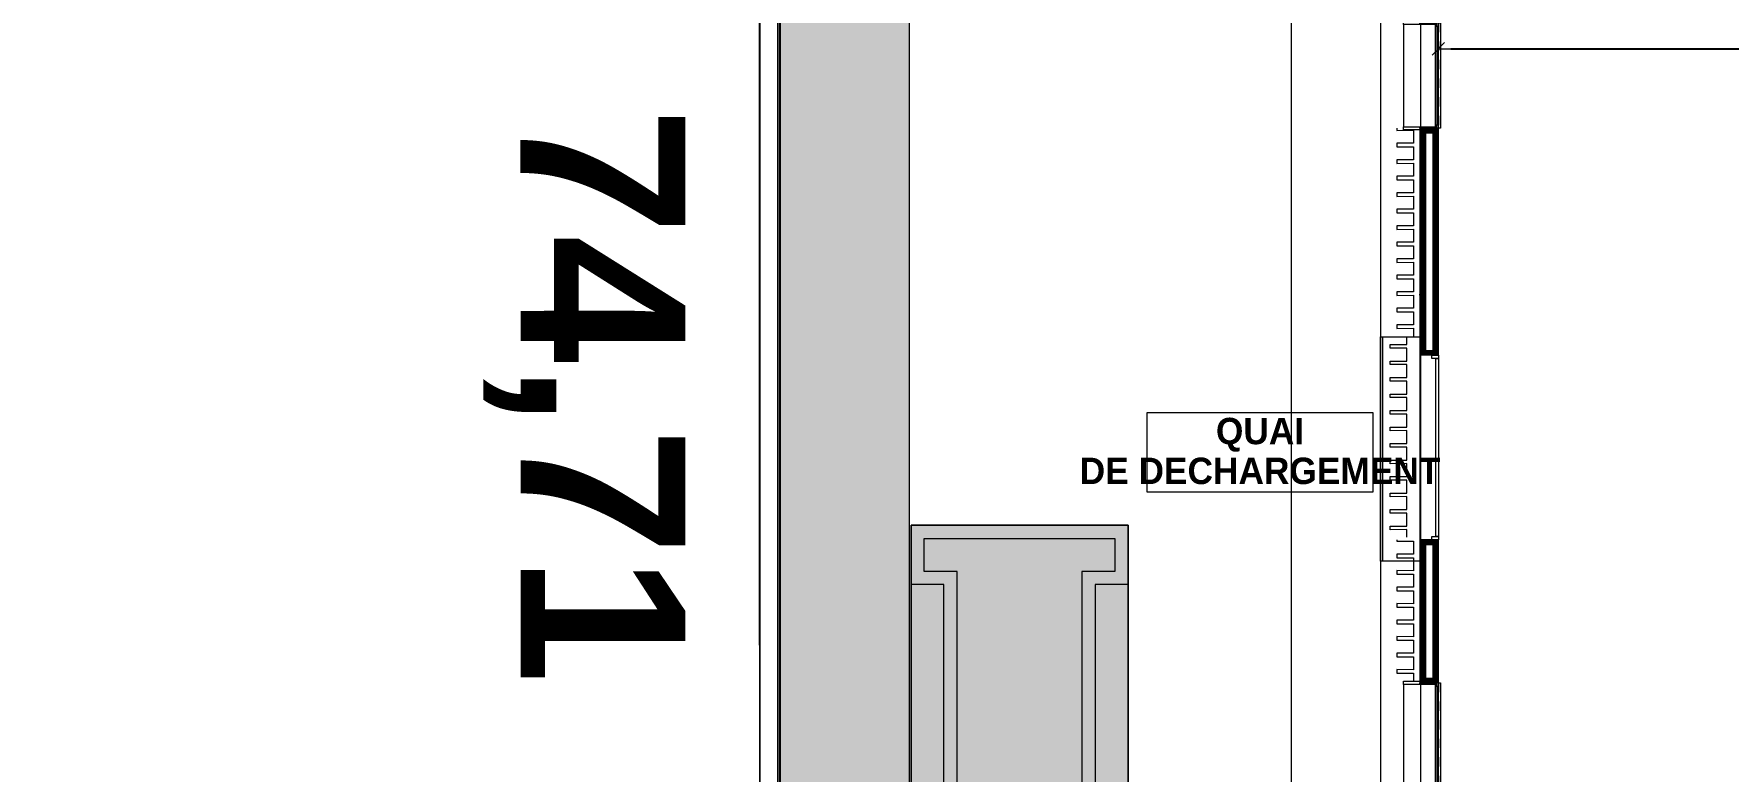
# Model space of a CAD drawing. Header units: millimetres. Extents: x -284281 to 1648660, y -821378 to -151356.
# Drawn here: x -284281 to -258597, y -245915 to -234747 of the extents above; entities that cross this region are included whole.
import ezdxf

# ---------------------------------------------------------------- set-up
doc = ezdxf.new("R2010")
doc.units = ezdxf.units.MM
doc.header["$MEASUREMENT"] = 0
doc.set_wipeout_variables(frame=1)
doc.linetypes.add('Traits', pattern=[282.222223, 141.111112, -141.111112])
doc.linetypes.add('Wipeout_Contour', pattern=[1000, 0, -1000])
doc.layers.get('Defpoints').update_dxf_attribs({"color": 250})
for name, color, linetype in [('Cotations - 1_100', 7, 'Continuous'), ('Divers - Dessin général', 7, 'Continuous'), ('Fenêtres ARCHICAD', 7, 'Continuous'), ('Hachure', 7, 'Continuous'), ('Nouveau_0', 7, 'Continuous'), ('Nouveau_buyer', 7, 'Continuous'), ('Portes ARCHICAD', 7, 'Continuous'), ('Sols_ Dalles', 7, 'Continuous'), ('TopoAlt', 7, 'Continuous')]:
    doc.layers.add(name, color=color, linetype=linetype)
doc.styles.add('STYLE_GENERE_2', font='arial.ttf')
doc.styles.add('STYLE_GENERE_3', font='arialbd.ttf')
doc.styles.add('STYLE_GENERE_4', font='AGENCYB.TTF')
doc.dimstyles.new('STYLE_GENERE__1', dxfattribs={"dimtxt": 250, "dimasz": 190, "dimexe": 0.18, "dimexo": 0.0625, "dimgap": 0, "dimtad": 1, "dimtih": 1, "dimtoh": 1, "dimlfac": 0.001, "dimzin": 0, "dimdsep": 46, "dimtxsty": 'STYLE_GENERE_2', "dimblk": 'ARROWHEAD_6', "dimblk1": 'ARROWHEAD_6', "dimblk2": 'ARROWHEAD_6', "dimcen": 0.09, "dimse1": 1, "dimse2": 1, "dimclrd": 7, "dimclre": 7, "dimclrt": 7, "dimazin": 0, "dimtfac": 1, "dimtdec": 4, "dimtmove": 0, "dimatfit": 3, "dimfxl": 1, "dimtolj": 1, "dimtzin": 0, "dimarcsym": 0})
pattern_1 = [(45, (0, 175), (-55.68466, 55.68466), [0, -52.5, 0, -78.75]), (110, (175, 175), (74.000794, 26.934086), [0, -38.5, 0, -66.5])]
pattern_2 = [(45, (0, 0), (-7.0710678, 7.0710678), [])]

# ---------------------------------------------------------------- blocks, each defined once
blk = doc.blocks.new('Dalle_11_1', base_point=(155146, -242190))
at = {"layer": 'Sols_ Dalles', "linetype": 'Continuous', "lineweight": 0, "true_color": 0x3b3937}
blk.add_hatch(color=250, dxfattribs=at).paths.add_polyline_path([(155146, -242190), (155146, -243090), (155146, -247965), (155146, -248865), (155146, -253965), (155146, -254865), (155146, -259740), (155146, -260640), (158436, -260640), (158436, -259740), (158436, -254865), (158436, -253965), (158436, -248865), (158436, -247965), (158436, -243090), (158436, -242190)])
at = {"layer": 'Sols_ Dalles', "color": 250, "linetype": 'Continuous', "lineweight": 5, "true_color": 0x1f1f1f, "flags": 128}
blk.add_lwpolyline([(155146, -242190), (158436, -242190), (158436, -243090), (158436, -247965), (158436, -248865), (158436, -253965), (158436, -254865), (158436, -259740), (158436, -260640), (155146, -260640), (155146, -259740), (155146, -254865), (155146, -253965), (155146, -248865), (155146, -247965), (155146, -243090)], close=True, dxfattribs=at)
blk = doc.blocks.new('Dalle_15_1', base_point=(153176, -163719))
at = {"linetype": 'Continuous', "lineweight": 0, "true_color": 0x90b349}
blk.add_hatch(color=55, dxfattribs=at).paths.add_polyline_path([(153176, -163719), (153156, -271725), (155117, -271706), (155135, -165720), (251905, -165737), (251887, -265587), (253887, -265588), (253906, -163738)])
at = {"color": 7, "linetype": 'Continuous', "lineweight": 5, "flags": 128}
blk.add_lwpolyline([(153176, -163719), (153156, -271725), (155117, -271706), (155135, -165720), (251905, -165737), (251887, -265587), (253887, -265588), (253906, -163738)], close=True, dxfattribs=at)
blk = doc.blocks.new('Mur_52_1', base_point=(152856, -272028))
at = {"layer": 'TopoAlt', "color": 211, "linetype": 'Continuous', "lineweight": 5, "true_color": 0xfe55ff, "flags": 128}
for points in [[(152836, -163438), (152856, -272028)], [(153156, -271725), (153136, -163738)]]:
    blk.add_lwpolyline(points, dxfattribs=at)
blk = doc.blocks.new('Fenêtre 25_2')
at = {"layer": 'Fenêtres ARCHICAD', "color": 7, "linetype": 'Continuous', "lineweight": 5}
for p, q in [((-775, 480), (-825, 480)), ((-825, 480), (-825, 230)), ((-775, 480), (775, 480)), ((-775, 230), (-775, 480)), ((825, 480), (775, 480)), ((775, 480), (775, 230)), ((825, 230), (825, 480)), ((-825, 230), (-775, 230)), ((-825, 230), (-800, 230)), ((-825, 230), (-800, 230)), ((-775, 230), (-800, 230)), ((-800, 230), (-800, 0)), ((-800, 215), (-800, 230)), ((-800, 215), (-800, 230)), ((-800, 145), (-800, 215)), ((-800, 145), (-800, 215)), ((-800, 145), (-800, 215)), ((-800, 145), (-800, 215)), ((-800, 0), (-775, 0)), ((-775, 0), (-775, 230)), ((800, 230), (775, 230)), ((775, 230), (775, 0)), ((775, 230), (825, 230)), ((775, 0), (800, 0)), ((800, 0), (800, 230)), ((800, 215), (800, 230)), ((800, 215), (800, 230)), ((800, 230), (825, 230)), ((800, 230), (825, 230)), ((800, 145), (800, 215)), ((800, 145), (800, 215)), ((800, 145), (800, 215)), ((800, 145), (800, 215)), ((-800, -20), (800, -20)), ((-800, -50), (-800, -83)), ((-800, -83), (800, -83)), ((800, -83), (800, -50))]:
    blk.add_line(p, q, dxfattribs=at)
at = {"layer": 'Fenêtres ARCHICAD', "color": 7, "linetype": 'Traits', "lineweight": 5}
blk.add_line((-800, -50), (800, -50), dxfattribs=at)
at = {"color": 254, "linetype": 'Wipeout_Contour', "lineweight": 0, "ltscale": 3003.33026}
blk.add_wipeout([(-750, 0), (-750, -50), (750, -50), (750, 0)], dxfattribs=at).dxf.layer = 'Fenêtres ARCHICAD'
at = {"layer": 'Fenêtres ARCHICAD', "color": 7, "linetype": 'Continuous', "lineweight": 5}
for p, q in [((-800, 35), (-800, 145)), ((-800, 35), (-800, 145)), ((-800, 35), (-800, 145)), ((-800, 35), (-800, 145)), ((-800, 0), (-800, 35)), ((-800, 0), (-800, 35)), ((-800, 0), (-750, 0)), ((-800, -35), (-800, 0)), ((-800, -35), (-800, 0)), ((-750, 0), (-750, -50)), ((-750, 0), (750, 0)), ((750, -50), (750, 0)), ((750, 0), (800, 0)), ((800, 35), (800, 145)), ((800, 35), (800, 145)), ((800, 35), (800, 145)), ((800, 35), (800, 145)), ((800, 0), (800, 35)), ((800, 0), (800, 35)), ((800, -35), (800, 0)), ((800, -35), (800, 0)), ((-800, -50), (-800, -35)), ((-800, -50), (-800, -35)), ((-750, -50), (-800, -50)), ((-750, -25), (750, -25)), ((750, -50), (-750, -50)), ((800, -50), (750, -50)), ((800, -50), (800, -35)), ((800, -50), (800, -35))]:
    blk.add_line(p, q, dxfattribs=at)
blk = doc.blocks.new('Porte garage coulissante verticale 25')
at = {"layer": 'Portes ARCHICAD', "color": 7, "linetype": 'Continuous', "lineweight": 5}
for p, q in [((-1350, 0), (-1400, 0)), ((-1400, 0), (-1400, -100)), ((-1400, 0), (-1400, -15)), ((-1400, 0), (-1400, -15)), ((1350, 0), (-1350, 0)), ((-1350, 0), (-1350, -40)), ((-1350, -100), (-1350, 0)), ((1350, -40), (1350, 0)), ((1400, 0), (1350, 0)), ((1350, 0), (1350, -100)), ((1400, -100), (1400, 0)), ((1400, 0), (1400, -15)), ((1400, 0), (1400, -15)), ((-1400, -15), (-1400, -85)), ((-1400, -15), (-1400, -85)), ((-1400, -85), (-1400, -100)), ((-1400, -85), (-1400, -100)), ((-1400, -85), (-1400, -100)), ((-1400, -85), (-1400, -100)), ((-1400, -100), (-1350, -100)), ((-1400, -100), (-1400, -195)), ((-1400, -100), (-1400, -195)), ((-1400, -195), (-1400, -265)), ((-1400, -195), (-1400, -265)), ((-1350, -40), (1350, -40)), ((1350, -100), (1400, -100)), ((1400, -15), (1400, -85)), ((1400, -15), (1400, -85)), ((1400, -85), (1400, -100)), ((1400, -85), (1400, -100)), ((1400, -85), (1400, -100)), ((1400, -85), (1400, -100)), ((1400, -100), (1400, -195)), ((1400, -100), (1400, -195)), ((1400, -195), (1400, -265)), ((1400, -195), (1400, -265)), ((-1400, -265), (-1400, -280)), ((1400, -265), (1400, -280))]:
    blk.add_line(p, q, dxfattribs=at)
blk = doc.blocks.new('Mur_85_1', base_point=(162861, -259411))
at = {"color": 254, "linetype": 'Wipeout_Contour', "lineweight": 0, "ltscale": 1153229.909577945}
blk.add_wipeout([(162876, -236178), (162861, -236178), (162861, -239613), (162876, -239613)], dxfattribs=at)
at = {"color": 254, "linetype": 'Wipeout_Contour', "lineweight": 0, "ltscale": 1171777.520043517}
blk.add_wipeout([(162861, -244578), (162876, -244578), (162876, -242413), (162861, -242413)], dxfattribs=at)
at = {"linetype": 'Continuous', "lineweight": 5, "true_color": 0x5f5f5f}
h = blk.add_hatch(dxfattribs=at)
h.set_pattern_fill('ENDUIT_0001', color=251, style=0, pattern_type=2)
h.set_pattern_definition(pattern_1)
h.paths.add_polyline_path([(162876, -236178), (162861, -236178), (162861, -239613), (162876, -239613)])
h = blk.add_hatch(dxfattribs=at)
h.set_pattern_fill('ENDUIT_0001', color=251, style=0, pattern_type=2)
h.set_pattern_definition(pattern_1)
h.paths.add_polyline_path([(162861, -244578), (162876, -244578), (162876, -242413), (162861, -242413)])
at = {"color": 254, "linetype": 'Wipeout_Contour', "lineweight": 0, "ltscale": 1153325.699931092}
blk.add_wipeout([(162876, -236178), (162876, -239613), (162946, -239543), (162946, -236248)], dxfattribs=at)
at = {"color": 254, "linetype": 'Wipeout_Contour', "lineweight": 0, "ltscale": 1171871.895011781}
blk.add_wipeout([(162876, -244578), (162946, -244508), (162946, -242483), (162876, -242413)], dxfattribs=at)
at = {"linetype": 'Continuous', "lineweight": 5, "true_color": 0x5f5f5f}
h = blk.add_hatch(dxfattribs=at)
h.set_pattern_fill('BRIQUES_TERRE_CUITE__INT_97', color=251, style=0, pattern_type=2)
h.set_pattern_definition(pattern_2)
h.paths.add_polyline_path([(162876, -236178), (162876, -239613), (162946, -239543), (162946, -236248)])
h = blk.add_hatch(dxfattribs=at)
h.set_pattern_fill('BRIQUES_TERRE_CUITE__INT_97', color=251, style=0, pattern_type=2)
h.set_pattern_definition(pattern_2)
h.paths.add_polyline_path([(162876, -244578), (162946, -244508), (162946, -242483), (162876, -242413)])
at = {"color": 254, "linetype": 'Wipeout_Contour', "lineweight": 0, "ltscale": 1153528.894599784}
blk.add_wipeout([(163056, -236248), (162946, -236248), (162946, -239543), (163056, -239543)], dxfattribs=at)
at = {"color": 254, "linetype": 'Wipeout_Contour', "lineweight": 0, "ltscale": 1172071.973890572}
blk.add_wipeout([(162946, -242483), (162946, -244508), (163056, -244508), (163056, -242483)], dxfattribs=at)
at = {"color": 254, "linetype": 'Wipeout_Contour', "lineweight": 0, "ltscale": 1153829.06169035}
blk.add_wipeout([(163126, -239613), (163141, -239613), (163141, -236178), (163126, -236178)], dxfattribs=at)
at = {"color": 254, "linetype": 'Wipeout_Contour', "lineweight": 0, "ltscale": 1172367.184535049}
blk.add_wipeout([(163126, -242413), (163126, -244578), (163141, -244578), (163141, -242413)], dxfattribs=at)
at = {"linetype": 'Continuous', "lineweight": 5, "true_color": 0x5f5f5f}
h = blk.add_hatch(dxfattribs=at)
h.set_pattern_fill('ENDUIT_0001', color=251, style=0, pattern_type=2)
h.set_pattern_definition(pattern_1)
h.paths.add_polyline_path([(163126, -239613), (163141, -239613), (163141, -236178), (163126, -236178)])
h = blk.add_hatch(dxfattribs=at)
h.set_pattern_fill('ENDUIT_0001', color=251, style=0, pattern_type=2)
h.set_pattern_definition(pattern_1)
h.paths.add_polyline_path([(163126, -242413), (163126, -244578), (163141, -244578), (163141, -242413)])
at = {"color": 254, "linetype": 'Wipeout_Contour', "lineweight": 0, "ltscale": 1153732.93226558}
blk.add_wipeout([(163056, -239613), (163126, -239613), (163126, -236178), (163056, -236178)], dxfattribs=at)
at = {"color": 254, "linetype": 'Wipeout_Contour', "lineweight": 0, "ltscale": 1172272.576757803}
blk.add_wipeout([(163056, -242413), (163056, -244578), (163126, -244578), (163126, -242413)], dxfattribs=at)
at = {"linetype": 'Continuous', "lineweight": 5, "true_color": 0x5f5f5f}
h = blk.add_hatch(dxfattribs=at)
h.set_pattern_fill('BRIQUES_TERRE_CUITE__INT_97', color=251, style=0, pattern_type=2)
h.set_pattern_definition(pattern_2)
h.paths.add_polyline_path([(163056, -239613), (163126, -239613), (163126, -236178), (163056, -236178)])
h = blk.add_hatch(dxfattribs=at)
h.set_pattern_fill('BRIQUES_TERRE_CUITE__INT_97', color=251, style=0, pattern_type=2)
h.set_pattern_definition(pattern_2)
h.paths.add_polyline_path([(163056, -242413), (163056, -244578), (163126, -244578), (163126, -242413)])
at = {"color": 254, "linetype": 'Wipeout_Contour', "lineweight": 0, "ltscale": 1147936.313908461}
blk.add_wipeout([(162946, -236248), (163056, -236248), (163056, -236178), (162876, -236178)], dxfattribs=at)
at = {"color": 254, "linetype": 'Wipeout_Contour', "lineweight": 0, "ltscale": 1159042.444007522}
blk.add_wipeout([(162946, -239543), (162876, -239613), (163056, -239613), (163056, -239543)], dxfattribs=at)
at = {"color": 254, "linetype": 'Wipeout_Contour', "lineweight": 0, "ltscale": 1168552.105314097}
blk.add_wipeout([(162946, -242483), (163056, -242483), (163056, -242413), (162876, -242413)], dxfattribs=at)
at = {"color": 254, "linetype": 'Wipeout_Contour', "lineweight": 0, "ltscale": 1175513.862735565}
blk.add_wipeout([(162946, -244508), (162876, -244578), (163056, -244578), (163056, -244508)], dxfattribs=at)
at = {"linetype": 'Continuous', "lineweight": 5, "true_color": 0x5f5f5f}
h = blk.add_hatch(dxfattribs=at)
h.set_pattern_fill('BRIQUES_TERRE_CUITE__INT_97', color=251, style=0, pattern_type=2)
h.set_pattern_definition(pattern_2)
h.paths.add_polyline_path([(162946, -236248), (163056, -236248), (163056, -236178), (162876, -236178)])
h = blk.add_hatch(dxfattribs=at)
h.set_pattern_fill('BRIQUES_TERRE_CUITE__INT_97', color=251, style=0, pattern_type=2)
h.set_pattern_definition(pattern_2)
h.paths.add_polyline_path([(162946, -239543), (162876, -239613), (163056, -239613), (163056, -239543)])
h = blk.add_hatch(dxfattribs=at)
h.set_pattern_fill('BRIQUES_TERRE_CUITE__INT_97', color=251, style=0, pattern_type=2)
h.set_pattern_definition(pattern_2)
h.paths.add_polyline_path([(162946, -242483), (163056, -242483), (163056, -242413), (162876, -242413)])
h = blk.add_hatch(dxfattribs=at)
h.set_pattern_fill('BRIQUES_TERRE_CUITE__INT_97', color=251, style=0, pattern_type=2)
h.set_pattern_definition(pattern_2)
h.paths.add_polyline_path([(162946, -244508), (162876, -244578), (163056, -244578), (163056, -244508)])
at = {"color": 7, "linetype": 'Continuous', "lineweight": 5}
for p, q in [((162861, -236178), (162861, -236203)), ((162876, -236178), (162861, -236178)), ((162876, -236178), (162876, -239613)), ((162946, -236178), (162876, -236178)), ((162946, -236178), (162876, -236178)), ((163056, -236178), (162946, -236178)), ((163056, -236178), (162946, -236178)), ((162946, -236248), (162946, -239543)), ((162946, -236248), (163056, -236248)), ((163091, -236178), (163056, -236178)), ((163056, -236248), (163056, -239543)), ((163126, -236178), (163091, -236178)), ((163126, -239613), (163126, -236178)), ((163141, -236178), (163126, -236178)), ((162876, -239613), (162861, -239613)), ((162946, -239613), (162876, -239613)), ((162946, -239613), (162876, -239613)), ((162946, -239543), (163056, -239543)), ((163041, -239613), (162946, -239613)), ((163041, -239613), (162946, -239613)), ((163056, -239613), (163041, -239613)), ((163056, -239613), (163041, -239613)), ((163126, -239613), (163056, -239613)), ((163141, -239613), (163126, -239613)), ((162876, -242413), (162861, -242413)), ((162876, -242413), (162876, -244578)), ((162946, -242413), (162876, -242413)), ((162946, -242413), (162876, -242413)), ((163041, -242413), (162946, -242413)), ((163041, -242413), (162946, -242413)), ((163056, -242413), (163041, -242413)), ((163056, -242413), (163041, -242413)), ((163126, -242413), (163056, -242413)), ((163126, -244578), (163126, -242413)), ((163141, -242413), (163126, -242413)), ((162946, -242483), (162946, -244508)), ((162946, -242483), (163056, -242483)), ((163056, -242483), (163056, -244508)), ((162946, -244508), (163056, -244508)), ((162861, -244553), (162861, -244578)), ((162876, -244578), (162861, -244578)), ((162946, -244578), (162876, -244578)), ((162946, -244578), (162876, -244578)), ((163056, -244578), (162946, -244578)), ((163056, -244578), (162946, -244578)), ((163091, -244578), (163056, -244578)), ((163126, -244578), (163091, -244578)), ((163141, -244578), (163126, -244578))]:
    blk.add_line(p, q, dxfattribs=at)
at = {"color": 7, "linetype": 'Continuous', "lineweight": 5, "flags": 128}
for points in [[(162861, -236178), (162861, -239613)], [(163141, -239613), (163141, -236178)], [(162861, -242413), (162861, -244578)], [(163141, -244578), (163141, -242413)]]:
    blk.add_lwpolyline(points, dxfattribs=at)
at = {"layer": 'Portes ARCHICAD', "color": 7, "linetype": 'Continuous', "lineweight": 5, "xscale": -1, "zscale": 1000, "rotation": 270}
blk.add_blockref('Porte garage coulissante verticale 25', (163141, -241013), dxfattribs=at)
at = {"layer": 'Fenêtres ARCHICAD', "color": 7, "linetype": 'Continuous', "lineweight": 5, "xscale": -1, "zscale": 1000, "rotation": 90}
for p in [(163091, -235378), (163091, -245378)]:
    blk.add_blockref('Fenêtre 25_2', p, dxfattribs=at)
blk = doc.blocks.new('Tôle profilée 25_50')
at = {"color": 7, "linetype": 'Continuous', "lineweight": 5}
for p, q in [((-250, 2142.4), (-250, 2122.5)), ((-250, 2122.5), (0, 2123.5)), ((0, 2123.5), (0, 1926.5)), ((-250, 1927.5), (-250, 1900)), ((0, 1926.5), (-250, 1927.5)), ((-250, 1900), (-250, 1872.5)), ((-250, 1872.5), (0, 1873.5)), ((0, 1873.5), (0, 1676.5)), ((-250, 1677.5), (-250, 1650)), ((0, 1676.5), (-250, 1677.5)), ((-250, 1650), (-250, 1622.5)), ((-250, 1622.5), (0, 1623.5)), ((0, 1623.5), (0, 1426.5)), ((-250, 1427.5), (-250, 1400)), ((0, 1426.5), (-250, 1427.5)), ((-250, 1400), (-250, 1372.5)), ((-250, 1372.5), (0, 1373.5)), ((0, 1373.5), (0, 1176.5)), ((-250, 1177.5), (-250, 1150)), ((0, 1176.5), (-250, 1177.5)), ((-250, 1150), (-250, 1122.5)), ((-250, 1122.5), (0, 1123.5)), ((0, 1123.5), (0, 926.5)), ((-250, 927.5), (-250, 900)), ((0, 926.5), (-250, 927.5)), ((-250, 900), (-250, 872.5)), ((-250, 872.5), (0, 873.5)), ((0, 873.5), (0, 676.5)), ((-250, 677.5), (-250, 650)), ((0, 676.5), (-250, 677.5)), ((-250, 650), (-250, 622.5)), ((-250, 622.5), (0, 623.5)), ((0, 623.5), (0, 426.5)), ((-250, 427.5), (-250, 400)), ((0, 426.5), (-250, 427.5)), ((-250, 400), (-250, 372.5)), ((-250, 372.5), (0, 373.5)), ((0, 373.5), (0, 176.5)), ((-250, 177.5), (-250, 150)), ((0, 176.5), (-250, 177.5)), ((-250, 150), (-250, 122.5)), ((-250, 122.5), (0, 123.5)), ((0, 123.5), (0, 0))]:
    blk.add_line(p, q, dxfattribs=at)
blk = doc.blocks.new('Tôle profilée 25_52')
at = {"color": 7, "linetype": 'Continuous', "lineweight": 5}
for p, q in [((-250, 2927.5), (-250, 2900)), ((0, 2926.5), (-250, 2927.5)), ((-250, 2900), (-250, 2872.5)), ((-250, 2872.5), (0, 2873.5)), ((0, 3042.9), (0, 2926.5)), ((0, 2873.5), (0, 2676.5)), ((-250, 2677.5), (-250, 2650)), ((0, 2676.5), (-250, 2677.5)), ((-250, 2650), (-250, 2622.5)), ((-250, 2622.5), (0, 2623.5)), ((0, 2623.5), (0, 2426.5)), ((-250, 2427.5), (-250, 2400)), ((0, 2426.5), (-250, 2427.5)), ((-250, 2400), (-250, 2372.5)), ((-250, 2372.5), (0, 2373.5)), ((0, 2373.5), (0, 2176.5)), ((-250, 2177.5), (-250, 2150)), ((0, 2176.5), (-250, 2177.5)), ((-250, 2150), (-250, 2122.5)), ((-250, 2122.5), (0, 2123.5)), ((0, 2123.5), (0, 1926.5)), ((-250, 1927.5), (-250, 1900)), ((0, 1926.5), (-250, 1927.5)), ((-250, 1900), (-250, 1872.5)), ((-250, 1872.5), (0, 1873.5)), ((0, 1873.5), (0, 1676.5)), ((-250, 1677.5), (-250, 1650)), ((0, 1676.5), (-250, 1677.5)), ((-250, 1650), (-250, 1622.5)), ((-250, 1622.5), (0, 1623.5)), ((0, 1623.5), (0, 1426.5)), ((-250, 1427.5), (-250, 1400)), ((0, 1426.5), (-250, 1427.5)), ((-250, 1400), (-250, 1372.5)), ((-250, 1372.5), (0, 1373.5)), ((0, 1373.5), (0, 1176.5)), ((-250, 1177.5), (-250, 1150)), ((0, 1176.5), (-250, 1177.5)), ((-250, 1150), (-250, 1122.5)), ((-250, 1122.5), (0, 1123.5)), ((0, 1123.5), (0, 926.5)), ((-250, 927.5), (-250, 900)), ((0, 926.5), (-250, 927.5)), ((-250, 900), (-250, 872.5)), ((-250, 872.5), (0, 873.5)), ((0, 873.5), (0, 676.5)), ((-250, 677.5), (-250, 650)), ((0, 676.5), (-250, 677.5)), ((-250, 650), (-250, 622.5)), ((-250, 622.5), (0, 623.5)), ((0, 623.5), (0, 426.5)), ((-250, 427.5), (-250, 400)), ((0, 426.5), (-250, 427.5)), ((-250, 400), (-250, 372.5)), ((-250, 372.5), (0, 373.5)), ((0, 373.5), (0, 176.5)), ((-250, 177.5), (-250, 150)), ((0, 176.5), (-250, 177.5)), ((-250, 150), (-250, 122.5)), ((-250, 122.5), (0, 123.5)), ((0, 123.5), (0, 0))]:
    blk.add_line(p, q, dxfattribs=at)
blk = doc.blocks.new('Tôle profilée 25_54')
at = {"color": 7, "linetype": 'Continuous', "lineweight": 5}
for p, q in [((-250, 3153), (-250, 3150)), ((-250, 3150), (-250, 3122.5)), ((-250, 3122.5), (0, 3123.5)), ((0, 3123.5), (0, 2926.5)), ((-250, 2927.5), (-250, 2900)), ((0, 2926.5), (-250, 2927.5)), ((-250, 2900), (-250, 2872.5)), ((-250, 2872.5), (0, 2873.5)), ((0, 2873.5), (0, 2676.5)), ((-250, 2677.5), (-250, 2650)), ((0, 2676.5), (-250, 2677.5)), ((-250, 2650), (-250, 2622.5)), ((-250, 2622.5), (0, 2623.5)), ((0, 2623.5), (0, 2426.5)), ((-250, 2427.5), (-250, 2400)), ((0, 2426.5), (-250, 2427.5)), ((-250, 2400), (-250, 2372.5)), ((-250, 2372.5), (0, 2373.5)), ((0, 2373.5), (0, 2176.5)), ((-250, 2177.5), (-250, 2150)), ((0, 2176.5), (-250, 2177.5)), ((-250, 2150), (-250, 2122.5)), ((-250, 2122.5), (0, 2123.5)), ((0, 2123.5), (0, 1926.5)), ((-250, 1927.5), (-250, 1900)), ((0, 1926.5), (-250, 1927.5)), ((-250, 1900), (-250, 1872.5)), ((-250, 1872.5), (0, 1873.5)), ((0, 1873.5), (0, 1676.5)), ((-250, 1677.5), (-250, 1650)), ((0, 1676.5), (-250, 1677.5)), ((-250, 1650), (-250, 1622.5)), ((-250, 1622.5), (0, 1623.5)), ((0, 1623.5), (0, 1426.5)), ((-250, 1427.5), (-250, 1400)), ((0, 1426.5), (-250, 1427.5)), ((-250, 1400), (-250, 1372.5)), ((-250, 1372.5), (0, 1373.5)), ((0, 1373.5), (0, 1176.5)), ((-250, 1177.5), (-250, 1150)), ((0, 1176.5), (-250, 1177.5)), ((-250, 1150), (-250, 1122.5)), ((-250, 1122.5), (0, 1123.5)), ((0, 1123.5), (0, 926.5)), ((-250, 927.5), (-250, 900)), ((0, 926.5), (-250, 927.5)), ((-250, 900), (-250, 872.5)), ((-250, 872.5), (0, 873.5)), ((0, 873.5), (0, 676.5)), ((-250, 677.5), (-250, 650)), ((0, 676.5), (-250, 677.5)), ((-250, 650), (-250, 622.5)), ((-250, 622.5), (0, 623.5)), ((0, 623.5), (0, 426.5)), ((-250, 427.5), (-250, 400)), ((0, 426.5), (-250, 427.5)), ((-250, 400), (-250, 372.5)), ((-250, 372.5), (0, 373.5)), ((0, 373.5), (0, 176.5)), ((-250, 177.5), (-250, 150)), ((0, 176.5), (-250, 177.5)), ((-250, 150), (-250, 122.5)), ((-250, 122.5), (0, 123.5)), ((0, 123.5), (0, 0))]:
    blk.add_line(p, q, dxfattribs=at)
blk = doc.blocks.new('Loading-Equipment_Dock-shelters_NORSUD_Retractible-Gate')
at = {"color": 251, "linetype": 'Continuous', "lineweight": 5, "true_color": 0x5f5f5f, "flags": 128}
for points in [[(-1636.016, -30.00005), (-1635, -30.00005), (1635, -30.00005), (1636.016, -30.00005), (1641.756, -30.00005), (1647.626, -30.00005), (1653.553, -30.00005), (1659.454, -30.00005), (1665.239, -30.00005), (1670.814, -30.00005), (1676.084, -30.00005), (1680.962, -30.00005), (1685.37, -30.00005), (1689.244, -30.00005), (1692.538, -30.00005), (1695.224, -30.00005), (1697.296, -30.00005), (1698.762, -30.00005), (1699.648, -30.00005), (1700, -30.00005), (1699.992, 0), (1699.648, 0), (1698.762, 0), (1697.296, 0), (1695.224, 0), (1692.538, 0), (1689.244, 0), (1685.37, 0), (1680.962, 0), (1676.084, 0), (1670.814, 0), (1665.239, 0), (1659.454, 0), (1653.553, 0), (1647.626, 0), (1641.756, 0), (1636.016, 0), (1635, 0), (-1635, 0), (-1636.016, 0), (-1641.756, 0), (-1647.626, 0), (-1653.553, 0), (-1659.454, 0), (-1665.24, 0), (-1670.814, 0), (-1676.084, 0), (-1680.962, 0), (-1685.37, 0), (-1689.244, 0), (-1692.538, 0), (-1695.224, 0), (-1697.296, 0), (-1698.762, 0), (-1699.648, 0), (-1700, 0), (-1699.992, -30.00005), (-1699.648, -30.00005), (-1698.762, -30.00005), (-1697.296, -30.00005), (-1695.224, -30.00005), (-1692.538, -30.00005), (-1689.244, -30.00005), (-1685.37, -30.00005), (-1680.962, -30.00005), (-1676.084, -30.00005), (-1670.814, -30.00005), (-1665.24, -30.00005), (-1659.454, -30.00005), (-1653.553, -30.00005), (-1647.626, -30.00005), (-1641.756, -30.00005)], [(-1700, -596.3749), (1700, -596.3749), (1700, -33.00335), (-1700, -33.00335)]]:
    blk.add_lwpolyline(points, close=True, dxfattribs=at)
blk = doc.blocks.new('ARROWHEAD_6')
at = {"color": 0, "linetype": 'Continuous', "lineweight": 0}
for p, q in [((0, 0), (-1, 0)), ((-0.5, -0.5), (0.5, 0.5))]:
    blk.add_line(p, q, dxfattribs=at)
blk = doc.blocks.new('*D1236')
at = {"layer": 'Cotations - 1_100', "color": 7, "linetype": 'Continuous', "lineweight": -2, "transparency": 16777216}
blk.add_line((-262799, -234974), (-231224, -234974), dxfattribs=at)
at = {"layer": 'Defpoints', "color": 0, "linetype": 'Continuous', "transparency": 16777216}
for p in [(-262989, -231696), (-231034, -231696), (-231034, -234974)]:
    blk.add_point(p, dxfattribs=at)
at = {"layer": 'Cotations - 1_100', "color": 7, "linetype": 'Continuous', "lineweight": -2, "transparency": 16777216, "xscale": 190, "yscale": 190, "zscale": 190, "rotation": 180}
blk.add_blockref('ARROWHEAD_6', (-262989, -234974), dxfattribs=at)
at = {"layer": 'Cotations - 1_100', "color": 7, "linetype": 'Continuous', "lineweight": -2, "transparency": 16777216, "xscale": 190, "yscale": 190, "zscale": 190}
blk.add_blockref('ARROWHEAD_6', (-231034, -234974), dxfattribs=at)
at = {"layer": 'Cotations - 1_100', "color": 7, "linetype": 'Continuous', "lineweight": 5, "transparency": 16777216, "insert": (-247019, -234847), "char_height": 250, "attachment_point": 5, "style": 'STYLE_GENERE_2'}
blk.add_mtext('\\A1;31.95', dxfattribs=at)

msp = doc.modelspace()

# ---------------------------------------------------------------- linework, layer by layer
at = {"color": 9, "linetype": 'Continuous', "lineweight": 5}
msp.add_lwpolyline([(-276945.65025, -275935.04226), (-284280.88961, -275935.04226), (-284280.88961, -295062.57111), (-156908.51063, -293826.86817), (-156908.51063, -270902.73426), (-157366.28318, -270902.73426), (-171915.7319, -271040.57524), (-171915.7319, -163437.63526), (-272966.2927, -163437.63526), (-272966.2927, -271040.57524), (-272973.13194, -271040.57524), (-272972.94884, -272000.51928), (-272946.18611, -272000.51417, -0.4094273642)], format="xyb", close=True, dxfattribs=at)
at = {"color": 7, "linetype": 'Continuous', "lineweight": 5}
msp.add_lwpolyline([(-272993.59542, -163719.4882), (-273013.03397, -271660.98042), (-271013.03401, -271661.34059), (-270993.95562, -165719.84833), (-174224.06959, -165737.27506), (-174241.97478, -265587.29374), (-172241.97481, -265587.6539), (-172223.70945, -163737.63526)], close=True, dxfattribs=at)
at = {"color": 9, "linetype": 'Continuous', "lineweight": 5}
msp.add_lwpolyline([(-267693.74812, -260639.95299), (-267693.74812, -242189.97435), (-270983.74812, -242189.97435), (-270983.74812, -243089.97435), (-270983.74812, -248364.9528), (-270983.74812, -260639.95299)], close=True, dxfattribs=at)
at = {"layer": 'Hachure', "color": 7, "linetype": 'Continuous', "lineweight": 5, "flags": 128}
msp.add_lwpolyline([(-267401.9841, -240481.12979), (-263983.48431, -240481.12979), (-263983.48431, -241687.61979), (-267401.9841, -241687.61979)], close=True, dxfattribs=at)
at = {"layer": 'Nouveau_buyer', "color": 7, "linetype": 'Continuous', "lineweight": 5}
for points in [[(-270483.74812, -247964.9528), (-270483.74812, -243089.97435), (-270983.74812, -243089.97435), (-270983.74812, -242189.97435), (-267693.74812, -242189.97435), (-267693.74812, -243089.97435), (-268193.74812, -243089.97435), (-268193.74812, -247964.9528)], [(-270483.74812, -247964.9528), (-270483.74812, -243089.97435), (-270983.74812, -243089.97435), (-270983.74812, -242189.97435), (-267693.74812, -242189.97435), (-267693.74812, -243089.97435), (-268193.74812, -243089.97435), (-268193.74812, -247964.9528)], [(-270283.74812, -248164.9528), (-270283.74812, -242889.97435), (-270783.74812, -242889.97435), (-270783.74812, -242389.97435), (-267893.74812, -242389.97435), (-267893.74812, -242889.97435), (-268393.74812, -242889.97435), (-268393.74812, -248164.9528)], [(-270283.74812, -248164.9528), (-270283.74812, -242889.97435), (-270783.74812, -242889.97435), (-270783.74812, -242389.97435), (-267893.74812, -242389.97435), (-267893.74812, -242889.97435), (-268393.74812, -242889.97435), (-268393.74812, -248164.9528)]]:
    msp.add_lwpolyline(points, dxfattribs=at)
at = {"layer": 'Sols_ Dalles', "color": 250, "linetype": 'Continuous', "lineweight": 5, "true_color": 0x1f1f1f}
for points in [[(-265218.49249, -229924.45116), (-265218.49249, -260719.45234), (-229946.88387, -260719.45234), (-229946.88387, -260704.45234), (-229946.88387, -258558.86328), (-229946.88387, -257919.43888), (-229946.88387, -222404.45116)], [(-231367.37547, -223804.45116), (-231367.37547, -258558.86328), (-231367.37547, -259319.45234), (-262731.70391, -259319.45234), (-263861.24443, -259319.45234), (-263861.24443, -231324.45116)]]:
    msp.add_lwpolyline(points, dxfattribs=at)
at = {"layer": 'TopoAlt', "color": 211, "linetype": 'Continuous', "lineweight": 5, "true_color": 0xfe55ff}
msp.add_lwpolyline([(-273293.65591, -163437.63526), (-273272.96147, -271934.33653)], dxfattribs=at)

# ---------------------------------------------------------------- block references
at = {"color": 7, "linetype": 'Continuous', "lineweight": 5}
msp.add_blockref('Dalle_15_1', (-272953.58495, -163719.4954), dxfattribs=at)
at = {"layer": 'Sols_ Dalles', "color": 250, "linetype": 'Continuous', "lineweight": 5, "true_color": 0x1f1f1f}
msp.add_blockref('Dalle_11_1', (-270983.74812, -242189.97435), dxfattribs=at)
at = {"layer": 'TopoAlt', "color": 211, "lineweight": 5, "true_color": 0xfe55ff}
msp.add_blockref('Mur_52_1', (-273272.94367, -272027.63374), dxfattribs=at)

# ---------------------------------------------------------------- texts
at = {"layer": 'Cotations - 1_100', "color": 14, "linetype": 'Continuous', "lineweight": 5, "true_color": 0x990000, "insert": (-274404.18215, -235854.18473), "char_height": 2500, "attachment_point": 1, "rotation": 270.010928484, "style": 'STYLE_GENERE_3'}
msp.add_mtext('\\A1;{\\pql;\\fArial|b1|i0|c0|p38;74,71}', dxfattribs=at)

# ---------------------------------------------------------------- next in the draw order: block references
at = {"color": 7, "lineweight": 5}
msp.add_blockref('Mur_85_1', (-263268.65028, -259410.57129), dxfattribs=at)

# ---------------------------------------------------------------- next in the draw order: linework, layer by layer
at = {"layer": 'Divers - Dessin général', "color": 14, "linetype": 'Continuous', "lineweight": 5, "true_color": 0x990000}
msp.add_lwpolyline([(-171923.65542, -163437.63526), (-171943.03788, -271067.6377), (-273272.94367, -272027.63374), (-273290.3137, -197317.63509), (-273293.65591, -163437.63526)], close=True, dxfattribs=at)
at = {"layer": 'Nouveau_0', "color": 7, "linetype": 'Continuous', "lineweight": 5}
msp.add_lwpolyline([(-230753.29814, -231395.57011), (-230753.29814, -259395.57011), (-263253.29814, -259395.57011), (-263253.29814, -231395.57011)], close=True, dxfattribs=at)
at = {"layer": 'TopoAlt', "color": 7, "linetype": 'Continuous', "lineweight": 5, "flags": 128}
msp.add_lwpolyline([(-273293.65591, -163437.63526), (-273293.59869, -163737.63526), (-273272.96147, -271934.33653), (-272972.96147, -271934.27931), (-272993.59869, -163737.63526), (-172223.70945, -163737.63526), (-172242.98415, -270769.24799), (-172243.03818, -271069.25262), (-171943.03788, -271067.63769), (-171923.70945, -163737.63526), (-171923.65542, -163437.63526), (-172223.65543, -163437.63526), (-272993.65591, -163437.63526)], close=True, dxfattribs=at)

# ---------------------------------------------------------------- next in the draw order: block references
at = {"color": 7, "linetype": 'Continuous', "lineweight": 5, "zscale": 1000}
for name, p in [('Tôle profilée 25_54', (-263368.65028, -239330.52348)), ('Tôle profilée 25_50', (-263368.65028, -244555.64314))]:
    msp.add_blockref(name, p, dxfattribs=at)
at = {"color": 251, "linetype": 'Continuous', "lineweight": 5, "true_color": 0x5f5f5f, "xscale": -1, "zscale": 1000, "rotation": 90}
msp.add_blockref('Loading-Equipment_Dock-shelters_NORSUD_Retractible-Gate', (-263865.02518, -241036.4029), dxfattribs=at)
at = {"color": 7, "linetype": 'Continuous', "lineweight": 5, "xscale": -1, "zscale": 1000, "rotation": 180}
msp.add_blockref('Tôle profilée 25_52', (-263468.65028, -239330.52348), dxfattribs=at)

# ---------------------------------------------------------------- next in the draw order: texts
at = {"layer": 'Hachure', "color": 14, "linetype": 'Continuous', "lineweight": 5, "true_color": 0xa40f02, "insert": (-265692.73421, -241068.15682), "char_height": 400, "attachment_point": 5, "line_spacing_factor": 0.904865, "style": 'STYLE_GENERE_4'}
msp.add_mtext('\\A1;{\\pqc;\\fAgency FB|b1|i0|c0|p34;QUAI \\P\\pqc;\\fAgency FB|b1|i0|c0|p34;DE DECHARGEMENT}', dxfattribs=at)

# ---------------------------------------------------------------- next in the draw order: dimensions: what is measured, and where the dimension line sits
at = {"layer": 'Cotations - 1_100', "color": 7, "linetype": 'Continuous', "lineweight": 5}
dim = msp.add_linear_dim(base=(-231034.28973, -234974.35803), p1=(-262988.65028, -231695.57011), p2=(-231034.28973, -231695.57011), dimstyle='STYLE_GENERE__1', dxfattribs=at)
dim.commit()
dim.dimension.update_dxf_attribs({"geometry": '*D1236', "text_midpoint": (-247018.89754, -234974.35803), "dimtype": 160})

doc.saveas('drawing.dxf')
